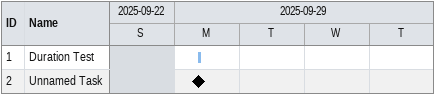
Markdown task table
| ID | Task | Start | Finish |
|---|---|---|---|
| 1 | Duration Test | 2025-09-29 | 2025-09-29 |
| 2 | Unnamed Task (milestone) | 2025-09-29 | 2025-09-29 |
